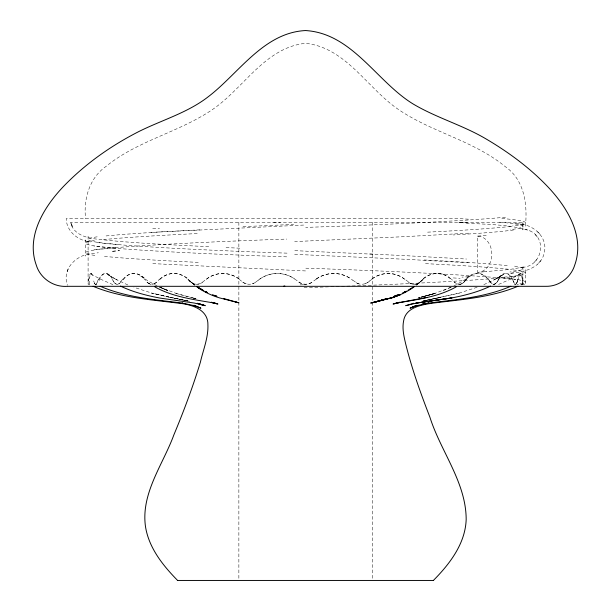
<?xml version="1.0" encoding="UTF-8"?>
<svg xmlns="http://www.w3.org/2000/svg" width="611" height="611" viewBox="0 0 611 611"><rect width="100%" height="100%" fill="white"/><g stroke="black" fill="none" stroke-linecap="round" stroke-linejoin="round"><path stroke-width="0.46" stroke-dasharray="3.06 2.29" d="M522.901 222.373L522.901 229.866L522.901 222.373L70.509 222.373C73.587 235.441 88.137 238.359 99.555 239.413C136.276 243.491 173.234 244.805 210.108 246.806M525.46 226.177C527.537 204.303 524.543 179.794 504.953 166.391C473.067 140.331 431.351 132.213 397.876 109.086C367.203 87.953 345.528 47.337 305.5 43.335C265.472 47.337 243.797 87.953 213.124 109.086C179.649 132.213 137.933 140.331 106.047 166.391C89.389 177.893 83.447 199.171 85.548 218.539M89.771 284.925L88.099 284.237L88.366 279.059M88.16 283.114L88.183 282.633M94.606 253.282C78.193 253.275 61.069 267.985 67.516 285.39M85.548 255.956L85.8 255.551M517.456 281.098L518.036 279.059M517.647 280.396L517.716 280.166A31.39 4.056 -83.4 0 1 522.764 279.891M517.517 280.861L517.158 282.083A11.334 2.872 87.7 0 1 516.524 283.55A12.052 3.116 86.9 0 1 514.661 283.832L512.889 280.166M517.387 281.327L517.036 282.435M68.172 268.886L66.851 272.888M98.577 279.059L96.339 283.825M522.191 267.358C542.736 266.472 547.96 236.61 528.087 230.156M510.773 273.224C524.337 272.155 541.3 267.916 544.363 252.404C547.922 236.594 532.807 224.306 518.204 223.733M497.713 281.098L497.988 280.632M497.575 281.327L496.85 282.435M498.966 279.059L497.102 282.083A11.326 5.606 87.5 0 1 495.804 283.535A12.052 6.018 86.5 0 1 492.191 283.825L488.937 280.166M122.88 279.059L118.809 283.825M464.872 281.098L465.277 280.632M534.602 261.905L537.649 258.422M540.773 260.645L537.206 264.716M465.681 280.166L463.986 282.083A11.334 7.966 86.9 0 1 462.107 283.527A12.052 8.516 85.7 0 1 456.997 283.825L454.935 282.633L451.369 279.059M464.673 281.327L463.627 282.435A11.731 8.218 87.5 0 1 459.228 284.222A12.006 8.478 85.6 0 1 456.295 283.504A11.334 8.05 86.9 0 1 454.324 282.068M465.613 280.243L466.705 279.059M154.003 283.825L156.065 282.633L159.631 279.059M416.129 285.314L423.454 279.059L416.717 284.764M423.454 279.059L416.29 285.093M421.422 280.861L416.794 284.757L419.345 282.633L416.901 283.825A12.052 10.425 84 0 1 410.623 283.519L404.673 279.059M194.871 285.314L187.546 279.059L193.252 283.512A12.052 10.425 -84 0 0 199.522 283.825L202.027 282.633L206.327 279.059M372.175 279.059L367.532 282.633L364.782 283.825M369.869 280.861L368.341 282.083A11.334 10.922 81.8 0 1 365.729 283.519A12.052 11.624 78.5 0 1 357.786 283.519L352.807 280.243M258.193 280.243L255.039 282.633L252.259 283.825M258.193 280.243L259.774 279.059A30.687 30.405 52.2 0 1 294.739 278.929M294.655 279.059L301.383 283.512A12.052 12.037 0.3 0 0 308.624 283.825L311.488 282.633L316.345 279.059M416.58 284.779L418.138 283.695M470.256 276.088L462.886 281.037L453.897 285.933M502.609 275.011L493.772 280.075L503.869 274.224M493.772 280.075L494.986 279.372L483.141 284.986M460.075 284.665L462.443 283.328M520.61 273.751L510.964 278.952L498.102 284.634M492.924 284.955L495.322 283.825M443.074 290.683L451.437 287.033M451.392 287.109L433.673 293.845L421.491 297.068M514.21 284.833L515.898 284.138M521.229 284.925L522.901 284.237L522.901 266.037M477.099 287.269L458.83 293.219L423.278 300.971L439.928 297.626M433.665 293.845L434.398 293.601L418.252 297.924L435.124 293.387L421.59 297.03M459.304 293.081L422.186 301.223M419.52 297.626L435.124 293.387M421.269 297.152L434.398 293.601M523.955 266.946L509.742 269.474L482.018 271.964M423.637 300.902L440.745 297.42M98.371 252.755L97.042 252.931M510.842 273.209L513.538 272.873M115.426 251.006L111.362 251.373L119.58 250.663L117.495 250.831M486.226 235.464L477.527 236.113L477.527 272.292L486.303 271.635M468.454 233.173L404.352 236.671L294.655 241.566M468.576 276.714L462 277.134M152.719 228.682L159.524 228.27M150.925 232.371L305.5 224.97M273.613 222.679L280.464 222.373M300.184 284.879L304.171 284.711M477.527 236.113L478.199 236.136M294.785 250.655L403.199 255.551L466.552 259.041M294.609 254.336L404.306 259.232L468.408 262.73M305.5 270.933L150.932 263.532M369.838 253.977L373.649 254.145M239.802 248.203L224.733 247.501M453.309 277.936L460.091 278.333M458.754 222.373L464.352 222.725M468.5 219.189L458.067 218.539L66.187 218.539C66.462 231.546 78.254 240.871 90.581 241.925M467.858 222.954L459.014 222.373C482.598 224.901 507.237 223.397 529.974 230.882M514.79 223.206L521.236 224.245M86.625 241.131L91.474 242.101M187.669 300.963L171.072 297.626L187.356 300.91M189.517 301.338L152.17 293.219L151.696 293.081L170.66 297.511L152.17 293.219L133.901 287.269M187.363 300.902L170.255 297.42L188.814 301.223M519.846 283.703L524.543 284.795M194.023 298.321L195.818 298.718M194.267 298.313L196.093 298.726M175.876 293.387L195.474 298.558M193.901 298.176L195.688 298.596M193.947 298.191L195.772 298.619M522.245 284.23L524.635 284.818M192.755 297.924L177.335 293.845L159.608 287.109L167.926 290.683L159.601 287.055M358.741 283.825L357.786 283.512A11.334 10.952 81.5 0 1 355.144 282.076M246.218 283.825L243.468 282.633L238.825 279.059M525.429 229.156L527.293 229.873M159.563 287.033L167.926 290.683M112.898 284.634L100.036 278.952L90.39 273.751M149.58 283.825L147.595 282.633L144.295 279.059M118.076 284.955L115.204 283.512L113.15 280.861M127.859 284.986L116.014 279.372L117.228 280.075L108.391 275.011M157.103 285.933L148.122 281.037L140.744 276.088M148.557 283.328L150.925 284.665M107.131 274.224L117.228 280.075M194.42 284.779L189.578 280.861L194.71 285.093M316.261 278.929A30.687 30.405 -52.2 0 1 351.21 279.082L352.807 280.243M194.283 284.764L187.546 279.059M189.578 280.861L194.206 284.757M85.8 240.352L85.548 239.947L85.54 256.017M539.757 233.937L536.443 230.538M537.176 236.854L534.656 234.074M490.541 282.435L488.12 279.059M94.72 283.825L92.964 279.059M112.034 279.059L113.524 281.488M513.775 282.435L512.43 279.059M522.634 279.059L522.718 280.396M522.894 284.138L522.863 283.512M522.703 280.243L522.749 281.098M522.871 283.603L522.772 281.488M522.833 282.824L522.764 281.335M525.46 269.726L525.46 284.955M372.32 222.373L372.32 301.422M372.32 302.369L372.32 579.495M238.863 222.373L238.863 301.422M238.863 302.369L238.863 579.495M88.099 236.197L88.099 284.237M516.959 282.045A11.739 2.933 88.1 0 1 513.759 282.549M498.248 280.059A31.382 11.915 -83 0 1 512.973 279.968M496.781 282.244A11.739 5.774 87.9 0 1 490.534 282.465M465.628 280.037A31.39 18.972 -81.8 0 1 489.044 279.975M423.377 278.891A30.687 23.814 -82.5 0 1 451.109 279.471M408.232 282.076A11.326 9.829 85.6 0 0 410.623 283.512L411.478 283.825A12.052 10.425 84 0 0 417.741 283.519A11.342 9.784 85.7 0 0 420.07 282.091M372.114 278.967A30.687 27.969 -78.4 0 1 404.535 279.258M316.322 279.028A30.687 30.214 -61.6 0 1 351.203 279.082M298.664 282.083A11.334 11.326 -7.9 0 0 301.391 283.512L302.369 283.825A12.052 12.037 -0.3 0 0 309.617 283.519A11.334 11.326 7.9 0 0 312.336 282.083M242.659 282.083A11.334 10.922 -81.8 0 0 245.271 283.519A12.052 11.624 -78.5 0 0 253.214 283.519A11.334 10.952 -81.5 0 0 255.856 282.076M206.381 279.135A30.687 28.526 77 0 1 239.008 278.761M190.93 282.091A11.342 9.784 -85.7 0 0 193.259 283.519L194.099 283.825A12.052 10.425 -84 0 0 200.377 283.519A11.326 9.829 -85.6 0 0 202.768 282.076M159.723 279.204A30.687 24.692 82 0 1 187.783 278.563M154.713 283.519A12.052 8.508 -85.7 0 1 148.908 283.519A11.334 7.966 -86.9 0 1 147.007 282.099M123.01 279.311A30.687 19.185 83.9 0 1 144.563 278.257M113.89 282.106A11.326 5.606 -87.5 0 0 115.196 283.535A12.052 6.011 -86.5 0 0 119.313 283.519A11.342 5.72 -87.5 0 0 120.726 282.061M98.745 279.517A30.687 12.365 84.8 0 1 112.264 277.661M96.607 283.527A12.052 3.108 -86.9 0 1 94.484 283.512A11.334 2.872 -87.7 0 1 93.827 282.137M88.641 280.365A30.687 4.705 85.2 0 1 92.872 275.431M89.427 284.153A30.687 3.276 85.2 0 1 92.918 277.195M97.37 282.03A11.334 2.986 -87.7 0 1 96.607 283.481M99.127 280.518A30.687 11.036 84.9 0 1 112.119 278.532M123.269 279.8A30.687 18.04 84.1 0 1 144.387 278.776M156.676 282.068A11.334 8.05 -86.9 0 1 154.705 283.504M159.891 279.471A30.687 23.814 82.5 0 1 187.623 278.891M206.465 279.258A30.687 27.969 78.4 0 1 238.886 278.967M259.797 279.082A30.687 30.214 61.6 0 1 294.678 279.028M371.992 278.761A30.687 28.526 -77 0 1 404.619 279.135M423.217 278.563A30.687 24.692 -82 0 1 451.277 279.204M466.437 278.257A30.687 19.185 -83.9 0 1 487.99 279.311M498.736 277.661A30.687 12.365 -84.8 0 1 512.255 279.517M518.128 275.431A30.687 4.705 -85.2 0 1 522.359 280.365M499.546 222.16A217.814 9.509 0 0 1 510.154 229.66M242.972 226.673A217.814 1.566 -2.5 0 1 293.662 224.428M106.085 235.945A217.814 6.736 -1.8 0 1 199.873 229.851M118.122 244.423A217.814 9.486 0.2 0 1 97.348 236.808M287.017 253.145A217.814 6.599 1.8 0 1 96.423 242.399M424.156 259.965A217.814 7.156 1.6 0 1 508.306 265.8M514.592 266.144A217.814 9.509 0 0 1 509.872 271.994M513.5 229.988A217.814 7.951 -1.4 0 1 453.217 234.952M478.199 236.151A18.086 14.313 -90 0 1 491.832 254.642A18.086 14.313 -90 0 1 477.527 272.3M501.86 218.471A220.372 9.509 0 0 1 512.522 225.971M505.511 217.195A220.372 5.889 -1.9 0 1 305.676 227.399M103.427 239.642A220.372 6.759 -1.7 0 1 198.247 233.524M115.922 248.104A220.372 9.486 0.2 0 1 94.896 240.497M286.704 256.841A220.372 6.606 1.8 0 1 93.903 246.088M425.508 263.647A220.372 7.156 1.6 0 1 510.674 269.489M513.148 269.925A220.372 9.509 0 0 1 501.165 277.417M496.56 277.463A220.372 9.509 0 0 1 516.814 284.825M305.813 268.191A220.372 6.263 1.9 0 1 515.692 279.41M198.27 262.379A220.372 6.752 1.7 0 1 103.435 256.269M94.888 255.406A220.372 9.486 -0.2 0 1 115.945 247.799M94.025 249.815A220.372 6.591 -1.8 0 1 286.819 239.077M510.681 226.414A220.372 7.156 -1.6 0 1 425.531 232.256M520.755 275.714A220.372 6.69 -1.8 0 1 303.247 287.674M195.413 298.542L193.641 298.13L195.383 298.542M96.79 284.833L95.102 284.138L96.79 284.833M72.35 226.971L71.136 222.373L72.35 226.971"/><path stroke-width="0.92" d="M433.382 580.45C449.711 563.976 465.338 543.645 466.178 519.472C466.124 482.262 440.668 451.437 429.839 416.992C420.513 393.026 411.837 368.746 405.651 343.756C403.917 336.424 402.114 328.81 403.55 321.264C405.452 307.425 421.506 304.782 432.832 303.132C461.442 299.505 490.961 297.58 517.876 286.292M413.464 286.964L408.14 290.179M414.09 286.903C407.201 291.798 399.51 295.48 391.414 297.908L370.648 303.056L393.316 297.328L372.084 302.835L385.64 299.054M406.475 291.111L403.978 292.501L405.23 291.844M456.127 286.903C437.957 297.106 416.923 299.535 396.745 303.056L397.914 302.835L393.072 304.011L399.548 302.33M490.534 286.085C478.001 292.073 464.436 295.571 450.826 298.107L415.77 303.132L451.987 297.908L416.626 303.056L405.727 305.676L413.716 303.247M402.55 292.975L405.032 291.875M411.234 307.684L416.832 305.294L410.065 308.188L416.389 305.676L416.022 305.813L428.93 303.056L422.064 304.247L428.494 303.132C456.226 299.535 484.851 297.488 510.842 286.238M386.542 298.802L387.328 298.55L375.467 302.01L385.694 299.046M399.716 302.262L394.118 303.751M396.745 303.056L427.341 297.328M67.279 286.315C53.608 287.422 40.242 278.295 36.293 265.136C25.807 236.228 44.175 206.648 63.62 186.324C85.349 163.794 111.309 145.502 139.186 131.373C162.305 119.886 187.837 112.707 208.435 96.599C238.817 73.389 263.532 32.688 305.5 30.55C352.318 33.345 376.536 81.63 413.204 104.023C436.46 117.862 462.901 125.194 486.196 139.018C508.459 152.124 529.485 167.628 547.38 186.324C566.825 206.648 585.193 236.228 574.707 265.136C570.941 277.417 558.966 286.574 546.035 286.315L67.867 286.315M177.664 580.45L433.336 580.45M216.882 303.751L211.452 302.33L217.928 304.011L213.094 302.835L214.255 303.056C194.077 299.535 173.043 297.106 154.873 286.903M235.227 301.88L237.068 302.353M211.284 302.262L215.851 303.484M204.586 305.485L198.697 303.751L205.273 305.676L194.374 303.056L160.174 298.107C146.564 295.571 132.999 292.073 120.466 286.085M203.914 305.286L197.284 303.247M224.458 298.802L223.672 298.55L238.916 302.835L219.578 297.908C211.49 295.48 203.799 291.798 196.902 286.903M214.255 295.441L216.829 296.289M216.806 296.236L212.46 294.739M93.124 286.292C120.039 297.58 149.558 299.505 178.168 303.132C190.785 304.278 208.137 309.021 207.908 324.685C208.443 337.654 203.15 349.95 200.339 362.392C192.816 387 183.781 411.119 173.875 434.864C163.007 464.566 140.774 493.26 145.479 526.529C148.809 547.868 162.908 565.488 177.618 580.45M100.158 286.238C126.149 297.488 154.774 299.535 182.506 303.132L182.07 303.056L194.978 305.813L194.611 305.676L200.935 308.188L193.908 305.179M205.976 291.875L207.625 292.608M205.77 291.844L207.022 292.501L205.433 291.638M203.845 290.767L197.872 287.391L201.913 289.683M202.883 290.263L197.536 286.964M283.871 286.063A220.372 0.603 -2.5 0 1 284.856 286.017M400.342 294.701L391.414 297.908L400.342 294.701M398.517 294.739L394.202 296.22L398.517 294.731"/></g></svg>
